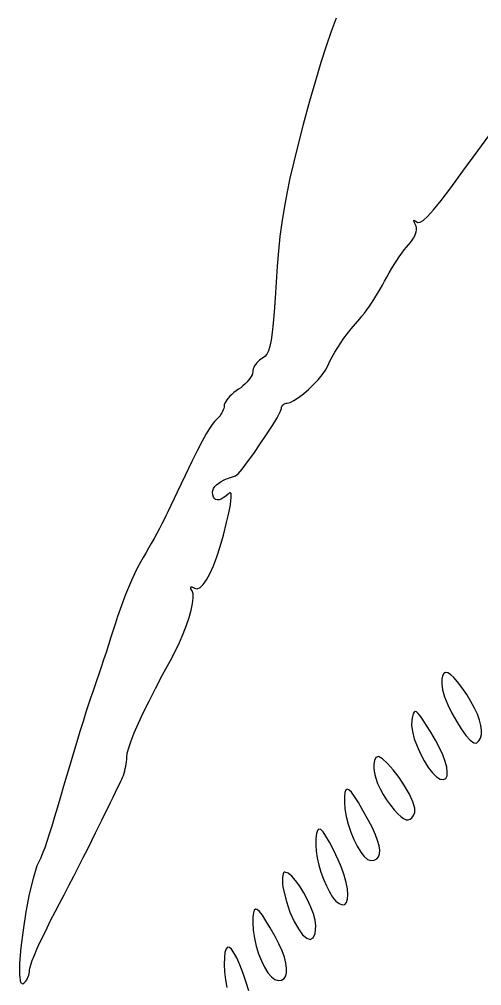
# Model space of a CAD drawing. Header units: millimetres. Extents: x 0 to 1242, y -2208 to 0.
# Drawn here: x 419.2 to 500, y -1981.9 to -1812.9 of the extents above; entities that cross this region are included whole.
import ezdxf

# ---------------------------------------------------------------- set-up
doc = ezdxf.new("R2010")
doc.units = ezdxf.units.MM
doc.layers.get('0').update_dxf_attribs({"linetype": 'CONTINUOUS'})

msp = doc.modelspace()

# ---------------------------------------------------------------- linework, layer by layer
for p, q in [((474.579104, -1812.69744), (473.700875, -1815.002125)), ((473.700875, -1815.002125), (472.814696, -1817.55752)), ((472.814696, -1817.55752), (471.902693, -1820.412915)), ((471.902693, -1820.412915), (470.946992, -1823.6176)), ((470.946992, -1823.6176), (469.929719, -1827.220865)), ((469.929719, -1827.220865), (468.833, -1831.272)), ((468.833, -1831.272), (467.936587, -1834.70403)), ((499.337435, -1835.878363), (502.506, -1831.5)), ((467.936587, -1834.70403), (467.162136, -1837.82292)), ((496.71724, -1839.468944), (499.337435, -1835.878363)), ((467.162136, -1837.82292), (466.499129, -1840.68987)), ((494.586765, -1842.341481), (496.71724, -1839.468944)), ((466.499129, -1840.68987), (465.937048, -1843.36608)), ((465.937048, -1843.36608), (465.465375, -1845.91275)), ((492.88736, -1844.565712), (494.586765, -1842.341481)), ((491.560375, -1846.211375), (492.88736, -1844.565712)), ((465.465375, -1845.91275), (465.073592, -1848.39108)), ((490.54716, -1847.348208), (491.560375, -1846.211375)), ((465.073592, -1848.39108), (464.751181, -1850.86227)), ((488.133125, -1848.09525), (488.147432, -1848.044528)), ((488.144288, -1848.179392), (488.133125, -1848.09525)), ((488.180939, -1848.295646), (488.144288, -1848.179392)), ((488.147432, -1848.044528), (488.187191, -1848.028534)), ((488.243096, -1848.442704), (488.180939, -1848.295646)), ((488.187191, -1848.028534), (488.252384, -1848.048576)), ((488.330777, -1848.619258), (488.243096, -1848.442704)), ((488.252384, -1848.048576), (488.342993, -1848.105962)), ((488.444, -1848.824), (488.330777, -1848.619258)), ((488.342993, -1848.105962), (488.459, -1848.202)), ((488.553831, -1849.080274), (488.444, -1848.824)), ((488.459, -1848.202), (488.803635, -1848.403107)), ((488.803635, -1848.403107), (489.22744, -1848.374336)), ((489.22744, -1848.374336), (489.789065, -1848.045949)), ((489.789065, -1848.045949), (490.54716, -1847.348208)), ((488.292296, -1850.755184), (488.447875, -1850.38125)), ((488.447875, -1850.38125), (488.553264, -1850.022736)), ((488.553264, -1850.022736), (488.607017, -1849.683698)), ((488.607688, -1849.368192), (488.553831, -1849.080274)), ((488.607017, -1849.683698), (488.607688, -1849.368192)), ((464.751181, -1850.86227), (464.487624, -1853.38752)), ((487.197, -1852.324), (487.538879, -1851.928946)), ((487.538879, -1851.928946), (487.836352, -1851.533088)), ((487.836352, -1851.533088), (488.087973, -1851.140482)), ((488.087973, -1851.140482), (488.292296, -1850.755184)), ((464.487624, -1853.38752), (464.272403, -1856.02803)), ((485.594952, -1854.413328), (486.033876, -1853.788534)), ((486.033876, -1853.788534), (486.453024, -1853.223176)), ((486.453024, -1853.223176), (486.843648, -1852.730562)), ((486.843648, -1852.730562), (487.197, -1852.324)), ((484.692768, -1855.787992), (485.145, -1855.08425)), ((485.145, -1855.08425), (485.594952, -1854.413328)), ((464.272403, -1856.02803), (464.095, -1858.845)), ((483.409872, -1857.963058), (483.816456, -1857.240704)), ((483.816456, -1857.240704), (484.247004, -1856.511246)), ((484.247004, -1856.511246), (484.692768, -1855.787992)), ((464.095, -1858.845), (463.929585, -1861.658308)), ((482.659732, -1859.370534), (483.036, -1858.665)), ((483.036, -1858.665), (483.409872, -1857.963058)), ((481.804584, -1860.849318), (482.246216, -1860.103272)), ((482.246216, -1860.103272), (482.659732, -1859.370534)), ((463.929585, -1861.658308), (463.76552, -1864.043624)), ((480.402312, -1863.028344), (480.8735, -1862.32575)), ((480.8735, -1862.32575), (481.343968, -1861.594776)), ((481.343968, -1861.594776), (481.804584, -1860.849318)), ((463.76552, -1864.043624), (463.596175, -1866.037836)), ((479.494304, -1864.292808), (479.939536, -1863.688662)), ((479.939536, -1863.688662), (480.402312, -1863.028344)), ((477.931465, -1866.145362), (478.693, -1865.277)), ((478.693, -1865.277), (479.075748, -1864.826886)), ((479.075748, -1864.826886), (479.494304, -1864.292808)), ((463.596175, -1866.037836), (463.41492, -1867.677832)), ((476.556715, -1867.831974), (477.22, -1866.996096)), ((477.22, -1866.996096), (477.931465, -1866.145362)), ((463.215125, -1869.0005), (462.99016, -1870.042728)), ((463.41492, -1867.677832), (463.215125, -1869.0005)), ((475.367125, -1869.47025), (475.93972, -1868.655768)), ((475.93972, -1868.655768), (476.556715, -1867.831974)), ((462.99016, -1870.042728), (462.733395, -1870.841404)), ((474.347575, -1871.082366), (474.83704, -1870.278192)), ((474.83704, -1870.278192), (475.367125, -1869.47025)), ((461.430298, -1872.318076), (461.168384, -1872.518968)), ((461.706, -1872.145), (461.430298, -1872.318076)), ((462.097945, -1871.855652), (461.706, -1872.145)), ((462.4382, -1871.433416), (462.097945, -1871.855652)), ((462.733395, -1870.841404), (462.4382, -1871.433416)), ((473.482945, -1872.690498), (473.89684, -1871.885544)), ((473.89684, -1871.885544), (474.347575, -1871.082366)), ((460.087376, -1874.028232), (460.022442, -1874.283724)), ((460.191214, -1873.765528), (460.087376, -1874.028232)), ((460.330368, -1873.500616), (460.191214, -1873.765528)), ((460.50125, -1873.2385), (460.330368, -1873.500616)), ((460.700272, -1872.984184), (460.50125, -1873.2385)), ((460.923846, -1872.742672), (460.700272, -1872.984184)), ((461.168384, -1872.518968), (460.923846, -1872.742672)), ((472.697531, -1874.237498), (473.104, -1873.5)), ((473.104, -1873.5), (473.482945, -1872.690498)), ((459.516, -1875.685512), (459.265625, -1876.016)), ((459.719875, -1875.364936), (459.516, -1875.685512)), ((459.872, -1875.060704), (459.719875, -1875.364936)), ((459.967125, -1874.779248), (459.872, -1875.060704)), ((460, -1874.527), (459.967125, -1874.779248)), ((460.022442, -1874.283724), (460, -1874.527)), ((471.399157, -1875.912126), (472.115808, -1875.053824)), ((472.115808, -1875.053824), (472.697531, -1874.237498)), ((457.904125, -1877.308432), (457.5, -1877.592)), ((458.288, -1877.002616), (457.904125, -1877.308432)), ((458.646375, -1876.680984), (458.288, -1877.002616)), ((458.974, -1876.349968), (458.646375, -1876.680984)), ((459.265625, -1876.016), (458.974, -1876.349968)), ((469.722375, -1877.60725), (470.587904, -1876.775552)), ((470.587904, -1876.775552), (471.399157, -1875.912126)), ((455.734375, -1879.11975), (455.484, -1879.431096)), ((456.026, -1878.802224), (455.734375, -1879.11975)), ((456.353625, -1878.484602), (456.026, -1878.802224)), ((456.712, -1878.172968), (456.353625, -1878.484602)), ((457.095875, -1877.873406), (456.712, -1878.172968)), ((457.5, -1877.592), (457.095875, -1877.873406)), ((467.203392, -1879.543456), (467.989793, -1879.028054)), ((467.989793, -1879.028054), (468.842896, -1878.370368)), ((468.842896, -1878.370368), (469.722375, -1877.60725)), ((454.932184, -1880.947064), (454.851581, -1881.194901)), ((454.982583, -1880.711443), (454.932184, -1880.947064)), ((455, -1880.493), (454.982583, -1880.711443)), ((455.032875, -1880.267214), (455, -1880.493)), ((455.128, -1880.010912), (455.032875, -1880.267214)), ((455.280125, -1879.730178), (455.128, -1880.010912)), ((455.484, -1879.431096), (455.280125, -1879.730178)), ((465, -1880.956), (465.013061, -1880.801414)), ((465.013061, -1880.801414), (465.050848, -1880.654592)), ((465.050848, -1880.654592), (465.111267, -1880.517538)), ((465.111267, -1880.517538), (465.192224, -1880.392256)), ((465.192224, -1880.392256), (465.291625, -1880.28075)), ((465.291625, -1880.28075), (465.407376, -1880.185024)), ((465.407376, -1880.185024), (465.537383, -1880.107082)), ((465.537383, -1880.107082), (465.679552, -1880.048928)), ((465.679552, -1880.048928), (465.831789, -1880.012566)), ((465.831789, -1880.012566), (465.992, -1880)), ((465.992, -1880), (466.524019, -1879.879722)), ((466.524019, -1879.879722), (467.203392, -1879.543456)), ((454.092736, -1882.443656), (453.889247, -1882.660587)), ((454.282689, -1882.209169), (454.092736, -1882.443656)), ((454.456328, -1881.962088), (454.282689, -1882.209169)), ((454.610875, -1881.707375), (454.456328, -1881.962088)), ((454.743552, -1881.449992), (454.610875, -1881.707375)), ((454.851581, -1881.194901), (454.743552, -1881.449992)), ((463.430382, -1883.912842), (464.248448, -1882.554048)), ((464.248448, -1882.554048), (464.798626, -1881.528686)), ((464.798626, -1881.528686), (465, -1880.956)), ((452.900768, -1883.719424), (452.427627, -1884.429451)), ((453.308281, -1883.210373), (452.900768, -1883.719424)), ((453.675, -1882.855), (453.308281, -1883.210373)), ((453.889247, -1882.660587), (453.675, -1882.855)), ((462.425344, -1885.485824), (463.430382, -1883.912842)), ((451.864024, -1885.387752), (451.185125, -1886.641625)), ((452.427627, -1884.429451), (451.864024, -1885.387752)), ((461.31425, -1887.15375), (462.425344, -1885.485824)), ((451.185125, -1886.641625), (450.366096, -1888.238368)), ((460.178016, -1888.797376), (461.31425, -1887.15375)), ((450.366096, -1888.238368), (449.382103, -1890.225279)), ((459.097558, -1890.297458), (460.178016, -1888.797376)), ((449.382103, -1890.225279), (448.208312, -1892.649656)), ((458.153792, -1891.534752), (459.097558, -1890.297458)), ((448.208312, -1892.649656), (446.819889, -1895.558797)), ((456.277584, -1892.947338), (457, -1892.744)), ((457, -1892.744), (457.427634, -1892.390014)), ((457.427634, -1892.390014), (458.153792, -1891.534752)), ((453.389232, -1894.596354), (453.684544, -1894.280408)), ((453.684544, -1894.280408), (454.058, -1893.97825)), ((454.058, -1893.97825), (454.506816, -1893.691872)), ((454.506816, -1893.691872), (455.028208, -1893.423266)), ((455.028208, -1893.423266), (455.619392, -1893.174424)), ((455.619392, -1893.174424), (456.277584, -1892.947338)), ((446.819889, -1895.558797), (445.192, -1899)), ((453, -1895.607), (453.044176, -1895.261642)), ((453.03501, -1896.066464), (453, -1895.607)), ((453.13668, -1896.430552), (453.03501, -1896.066464)), ((453.044176, -1895.261642), (453.174848, -1894.924096)), ((453.174848, -1894.924096), (453.389232, -1894.596354)), ((455.745, -1895.855), (455.29149, -1896.270336)), ((455.951628, -1895.694485), (455.745, -1895.855)), ((456.105864, -1895.6792), (455.951628, -1895.694485)), ((456.207636, -1895.810135), (456.105864, -1895.6792)), ((456.256872, -1896.08828), (456.207636, -1895.810135)), ((456.2535, -1896.514625), (456.256872, -1896.08828)), ((453.29997, -1896.698808), (453.13668, -1896.430552)), ((453.51984, -1896.870776), (453.29997, -1896.698808)), ((453.79125, -1896.946), (453.51984, -1896.870776)), ((454.10916, -1896.924024), (453.79125, -1896.946)), ((454.46853, -1896.804392), (454.10916, -1896.924024)), ((454.86432, -1896.586648), (454.46853, -1896.804392)), ((455.29149, -1896.270336), (454.86432, -1896.586648)), ((455.927016, -1898.69276), (456.088644, -1897.815875)), ((456.088644, -1897.815875), (456.197448, -1897.09016)), ((456.197448, -1897.09016), (456.2535, -1896.514625)), ((445.192, -1899), (444.889527, -1899.62495)), ((455.712492, -1899.721805), (455.927016, -1898.69276)), ((444.133249, -1901.10915), (443.697648, -1901.9348)), ((444.533576, -1900.3336), (444.133249, -1901.10915)), ((444.889527, -1899.62495), (444.533576, -1900.3336)), ((454.897522, -1903.094752), (455.445, -1900.904)), ((455.445, -1900.904), (455.712492, -1899.721805)), ((443.235875, -1902.79375), (442.757032, -1903.6692)), ((443.697648, -1901.9348), (443.235875, -1902.79375)), ((442.270221, -1904.54435), (441.784544, -1905.4024)), ((442.757032, -1903.6692), (442.270221, -1904.54435)), ((454.322936, -1905.101136), (454.897522, -1903.094752)), ((441.309103, -1906.22655), (440.853, -1907)), ((441.784544, -1905.4024), (441.309103, -1906.22655)), ((453.730014, -1906.905344), (454.322936, -1905.101136)), ((440.389907, -1907.819475), (439.894816, -1908.7768)), ((440.853, -1907), (440.389907, -1907.819475)), ((453.127528, -1908.489568), (453.730014, -1906.905344)), ((439.894816, -1908.7768), (439.377909, -1909.847825)), ((452.52425, -1909.836), (453.127528, -1908.489568)), ((438.849368, -1911.0084), (438.319375, -1912.234375)), ((439.377909, -1909.847825), (438.849368, -1911.0084)), ((451.350406, -1911.744256), (451.928952, -1910.926832)), ((451.928952, -1910.926832), (452.52425, -1909.836)), ((438.319375, -1912.234375), (437.798112, -1913.5016)), ((449.164, -1912.259848), (449.1885, -1912.19375)), ((449.17328, -1912.359114), (449.164, -1912.259848)), ((449.21676, -1912.491056), (449.17328, -1912.359114)), ((449.1885, -1912.19375), (449.24636, -1912.161312)), ((449.29486, -1912.655182), (449.21676, -1912.491056)), ((449.24636, -1912.161312), (449.33716, -1912.163026)), ((449.408, -1912.851), (449.29486, -1912.655182)), ((449.33716, -1912.163026), (449.46048, -1912.199384)), ((449.576689, -1913.372153), (449.408, -1912.851)), ((449.46048, -1912.199384), (449.6159, -1912.270878)), ((449.6159, -1912.270878), (449.803, -1912.378)), ((449.803, -1912.378), (450.278658, -1912.487648)), ((450.278658, -1912.487648), (450.797384, -1912.270464)), ((450.797384, -1912.270464), (451.350406, -1911.744256)), ((437.798112, -1913.5016), (437.295761, -1914.785925)), ((449.486183, -1915.078851), (449.599752, -1914.124384)), ((449.599752, -1914.124384), (449.576689, -1913.372153)), ((436.822504, -1916.0632), (436.388523, -1917.309275)), ((437.295761, -1914.785925), (436.822504, -1916.0632)), ((448.885125, -1917.479125), (449.244976, -1916.206712)), ((449.244976, -1916.206712), (449.486183, -1915.078851)), ((436.388523, -1917.309275), (436.004, -1918.5)), ((448.415624, -1918.867248), (448.885125, -1917.479125)), ((435.630984, -1919.6973), (435.230872, -1920.9624)), ((436.004, -1918.5), (435.630984, -1919.6973)), ((447.845467, -1920.342239), (448.415624, -1918.867248)), ((435.230872, -1920.9624), (434.811968, -1922.2701)), ((447.183648, -1921.875256), (447.845467, -1920.342239)), ((434.811968, -1922.2701), (434.382576, -1923.5952)), ((446.439161, -1923.437457), (447.183648, -1921.875256)), ((434.382576, -1923.5952), (433.951, -1924.9125)), ((445.621, -1925), (446.439161, -1923.437457)), ((433.525544, -1926.1968), (433.114512, -1927.4229)), ((433.951, -1924.9125), (433.525544, -1926.1968)), ((444.256035, -1927.522071), (445.621, -1925)), ((433.114512, -1927.4229), (432.726208, -1928.5656)), ((443.00864, -1929.896968), (444.256035, -1927.522071)), ((493.171544, -1927.685848), (493.042788, -1928.309321)), ((493.386856, -1927.291827), (493.171544, -1927.685848)), ((493.689312, -1927.127504), (493.386856, -1927.291827)), ((494.0795, -1927.193125), (493.689312, -1927.127504)), ((494.558008, -1927.488936), (494.0795, -1927.193125)), ((495.125424, -1928.015183), (494.558008, -1927.488936)), ((495.782336, -1928.772112), (495.125424, -1928.015183)), ((432.368936, -1929.5997), (432.051, -1930.5)), ((432.726208, -1928.5656), (432.368936, -1929.5997)), ((441.884965, -1932.111017), (443.00864, -1929.896968)), ((493.042788, -1928.309321), (493, -1929.162)), ((493, -1929.162), (493.136655, -1930.157803)), ((493, -1929.162), (493, -1929.162)), ((496.529332, -1929.759969), (495.782336, -1928.772112)), ((497.367, -1930.979), (496.529332, -1929.759969)), ((431.717889, -1931.459475), (431.317272, -1932.6648)), ((432.051, -1930.5), (431.717889, -1931.459475)), ((493.136655, -1930.157803), (493.5128, -1931.391464)), ((493.5128, -1931.391464), (494.077705, -1932.776661)), ((498.11451, -1932.178348), (497.367, -1930.979)), ((431.317272, -1932.6648), (430.859823, -1934.081325)), ((440.89116, -1934.150544), (441.884965, -1932.111017)), ((494.077705, -1932.776661), (494.78064, -1934.227072)), ((498.73872, -1933.326024), (498.11451, -1932.178348)), ((499.23765, -1934.412176), (498.73872, -1933.326024)), ((430.859823, -1934.081325), (430.356216, -1935.6744)), ((440.033375, -1936.001875), (440.89116, -1934.150544)), ((487.894875, -1934.820303), (487.767, -1935.438)), ((488.02488, -1934.358864), (487.894875, -1934.820303)), ((488.173485, -1934.063961), (488.02488, -1934.358864)), ((488.35716, -1933.945872), (488.173485, -1934.063961)), ((488.592375, -1934.014875), (488.35716, -1933.945872)), ((488.8956, -1934.281248), (488.592375, -1934.014875)), ((489.283305, -1934.755269), (488.8956, -1934.281248)), ((489.77196, -1935.447216), (489.283305, -1934.755269)), ((494.78064, -1934.227072), (495.570875, -1935.656375)), ((499.60932, -1935.426952), (499.23765, -1934.412176)), ((430.356216, -1935.6744), (429.817125, -1937.409375)), ((439.31776, -1937.651336), (440.033375, -1936.001875)), ((487.767, -1935.438), (487.726974, -1936.349146)), ((487.726974, -1936.349146), (487.888752, -1937.457248)), ((487.767, -1935.438), (487.767, -1935.438)), ((490.378035, -1936.367367), (489.77196, -1935.447216)), ((491.118, -1937.526), (490.378035, -1936.367367)), ((495.570875, -1935.656375), (496.39768, -1936.978248)), ((499.85175, -1936.3605), (499.60932, -1935.426952)), ((499.96296, -1937.202968), (499.85175, -1936.3605)), ((429.817125, -1937.409375), (429.253224, -1939.2516)), ((438.750465, -1939.085253), (439.31776, -1937.651336)), ((487.888752, -1937.457248), (488.221518, -1938.698502)), ((491.950152, -1938.922435), (491.118, -1937.526)), ((496.39768, -1936.978248), (497.210325, -1938.106369)), ((497.210325, -1938.106369), (497.95808, -1938.954416)), ((499.7838, -1938.575256), (499.94097, -1937.944504)), ((499.94097, -1937.944504), (499.96296, -1937.202968)), ((429.253224, -1939.2516), (428.675187, -1941.166425)), ((438.33764, -1940.289952), (438.750465, -1939.085253)), ((488.221518, -1938.698502), (488.694456, -1940.009104)), ((488.694456, -1940.009104), (489.27675, -1941.32525)), ((492.647856, -1940.26304), (491.950152, -1938.922435)), ((497.95808, -1938.954416), (498.590215, -1939.436067)), ((498.590215, -1939.436067), (499.056, -1939.465)), ((499.056, -1939.465), (499.48947, -1939.085372)), ((499.48947, -1939.085372), (499.7838, -1938.575256)), ((428.675187, -1941.166425), (428.093688, -1943.1192)), ((438, -1941.957), (438.085435, -1941.251759)), ((438.085435, -1941.251759), (438.33764, -1940.289952)), ((489.27675, -1941.32525), (489.937584, -1942.583136)), ((493.205784, -1941.520965), (492.647856, -1940.26304)), ((493.618608, -1942.66936), (493.205784, -1941.520965)), ((428.093688, -1943.1192), (427.519401, -1945.075275)), ((437.833152, -1943.514072), (437.903421, -1943.101116)), ((437.903421, -1943.101116), (437.955864, -1942.698624)), ((437.955864, -1942.698624), (437.988663, -1942.314588)), ((437.988663, -1942.314588), (438, -1941.957)), ((481.161016, -1943.167888), (481.160224, -1943.909697)), ((481.279072, -1942.515911), (481.161016, -1943.167888)), ((481.519, -1941.969), (481.279072, -1942.515911)), ((481.960132, -1941.814106), (481.519, -1941.969)), ((481.519, -1941.969), (481.519, -1941.969)), ((482.661256, -1942.199248), (481.960132, -1941.814106)), ((483.544864, -1943.014962), (482.661256, -1942.199248)), ((484.533448, -1944.151784), (483.544864, -1943.014962)), ((489.937584, -1942.583136), (490.646142, -1943.718958)), ((493.881, -1943.681375), (493.618608, -1942.66936)), ((427.519401, -1945.075275), (426.963, -1947)), ((437.278047, -1945.456092), (437.410176, -1945.110696)), ((437.410176, -1945.110696), (437.533569, -1944.735804)), ((437.533569, -1944.735804), (437.646408, -1944.339408)), ((437.646408, -1944.339408), (437.746875, -1943.9295)), ((437.746875, -1943.9295), (437.833152, -1943.514072)), ((481.160224, -1943.909697), (481.272088, -1944.726104)), ((481.272088, -1944.726104), (481.492, -1945.601875)), ((485.5495, -1945.50025), (484.533448, -1944.151784)), ((490.646142, -1943.718958), (491.371608, -1944.668912)), ((491.371608, -1944.668912), (492.083166, -1945.369194)), ((493.987632, -1944.53016), (493.881, -1943.681375)), ((493.933176, -1945.188865), (493.987632, -1944.53016)), ((436.389939, -1947.288456), (436.705656, -1946.644064)), ((436.705656, -1946.644064), (436.958157, -1946.130148)), ((436.958157, -1946.130148), (437.139, -1945.764)), ((437.139, -1945.764), (437.278047, -1945.456092)), ((481.492, -1945.601875), (481.815352, -1946.521776)), ((481.815352, -1946.521776), (482.237536, -1947.470573)), ((486.515512, -1946.950896), (485.5495, -1945.50025)), ((492.083166, -1945.369194), (492.75, -1945.756)), ((492.75, -1945.756), (493.319688, -1945.828635)), ((493.319688, -1945.828635), (493.712304, -1945.63064)), ((493.712304, -1945.63064), (493.933176, -1945.188865)), ((426.963, -1947), (426.421066, -1948.872125)), ((435.602625, -1948.8995), (436.019448, -1948.046032)), ((436.019448, -1948.046032), (436.389939, -1947.288456)), ((476.105896, -1948.083744), (476.024517, -1948.792833)), ((476.255879, -1947.647751), (476.105896, -1948.083744)), ((476.486208, -1947.493872), (476.255879, -1947.647751)), ((476.808625, -1947.631125), (476.486208, -1947.493872)), ((477.234872, -1948.068528), (476.808625, -1947.631125)), ((477.776691, -1948.815099), (477.234872, -1948.068528)), ((482.237536, -1947.470573), (482.753944, -1948.433032)), ((482.753944, -1948.433032), (483.359968, -1949.393919)), ((487.353976, -1948.394258), (486.515512, -1946.950896)), ((487.987384, -1949.720872), (487.353976, -1948.394258)), ((426.421066, -1948.872125), (425.888648, -1950.676)), ((434.663751, -1950.824944), (435.147912, -1949.831568)), ((435.147912, -1949.831568), (435.602625, -1948.8995)), ((476.024517, -1948.792833), (476, -1949.766)), ((476, -1949.766), (476.082551, -1950.979354)), ((476, -1949.766), (476, -1949.766)), ((478.445824, -1949.879856), (477.776691, -1948.815099)), ((479.254013, -1951.271817), (478.445824, -1949.879856)), ((483.359968, -1949.393919), (484.051, -1950.338)), ((488.338228, -1950.821274), (487.987384, -1949.720872)), ((425.888648, -1950.676), (425.374122, -1952.385375)), ((433.640853, -1952.926452), (434.158584, -1951.862336)), ((434.158584, -1951.862336), (434.663751, -1950.824944)), ((476.082551, -1950.979354), (476.313968, -1952.294912)), ((480.213, -1953), (479.254013, -1951.271817)), ((484.051, -1950.338), (484.721071, -1951.155728)), ((484.721071, -1951.155728), (485.323048, -1951.815344)), ((485.323048, -1951.815344), (485.862277, -1952.318396)), ((488.079319, -1952.135552), (488.329, -1951.586)), ((488.329, -1951.586), (488.338228, -1950.821274)), ((425.374122, -1952.385375), (424.885864, -1953.974)), ((433.119, -1954), (433.640853, -1952.926452)), ((476.313968, -1952.294912), (476.669897, -1953.658518)), ((480.890144, -1954.30408), (480.213, -1953)), ((485.862277, -1952.318396), (486.344104, -1952.666432)), ((486.344104, -1952.666432), (486.773875, -1952.861)), ((486.773875, -1952.861), (487.156936, -1952.903648)), ((487.156936, -1952.903648), (487.498633, -1952.795924)), ((487.498633, -1952.795924), (487.804312, -1952.539376)), ((487.804312, -1952.539376), (488.079319, -1952.135552)), ((424.885864, -1953.974), (424.43225, -1955.415625)), ((431.894568, -1956.48388), (432.549816, -1955.16247)), ((432.549816, -1955.16247), (433.119, -1954)), ((471.128048, -1955.288504), (471.031096, -1956.136078)), ((471.296352, -1954.747866), (471.128048, -1955.288504)), ((471.541504, -1954.517752), (471.296352, -1954.747866)), ((471.869, -1954.60175), (471.541504, -1954.517752)), ((472.284336, -1955.003448), (471.869, -1954.60175)), ((472.793008, -1955.726434), (472.284336, -1955.003448)), ((476.669897, -1953.658518), (477.125984, -1955.016016)), ((477.125984, -1955.016016), (477.657875, -1956.31325)), ((481.425712, -1955.47904), (480.890144, -1954.30408)), ((424.021656, -1956.684), (423.662458, -1957.752875)), ((424.43225, -1955.415625), (424.021656, -1956.684)), ((431.169312, -1957.93273), (431.894568, -1956.48388)), ((471.031096, -1956.136078), (471, -1957.287)), ((473.400512, -1956.774296), (472.793008, -1955.726434)), ((474.112344, -1958.150622), (473.400512, -1956.774296)), ((477.657875, -1956.31325), (478.241216, -1957.496064)), ((481.819608, -1956.52296), (481.425712, -1955.47904)), ((482.071736, -1957.43392), (481.819608, -1956.52296)), ((423.363032, -1958.596), (423.131754, -1959.187125)), ((423.662458, -1957.752875), (423.363032, -1958.596)), ((430.390104, -1959.47752), (431.169312, -1957.93273)), ((471, -1957.287), (471.065711, -1958.370318)), ((471, -1957.287), (471, -1957.287)), ((471.065711, -1958.370318), (471.251728, -1959.552864)), ((474.934, -1959.859), (474.112344, -1958.150622)), ((478.241216, -1957.496064), (478.851653, -1958.510302)), ((478.851653, -1958.510302), (479.464832, -1959.301808)), ((482.182, -1958.21), (482.071736, -1957.43392)), ((482.150304, -1958.84928), (482.182, -1958.21)), ((422.977, -1959.5), (422.30668, -1960.922337)), ((423.131754, -1959.187125), (422.977, -1959.5)), ((429.573, -1961.08675), (430.390104, -1959.47752)), ((471.251728, -1959.552864), (471.541377, -1960.792626)), ((475.526678, -1961.244225), (474.934, -1959.859)), ((479.464832, -1959.301808), (480.056399, -1959.816426)), ((480.056399, -1959.816426), (480.602, -1960)), ((480.602, -1960), (481.202496, -1959.92712)), ((481.202496, -1959.92712), (481.660648, -1959.70976)), ((481.660648, -1959.70976), (481.976552, -1959.34984)), ((481.976552, -1959.34984), (482.150304, -1958.84928)), ((422.30668, -1960.922337), (421.62952, -1963.130416)), ((428.734056, -1962.72892), (429.573, -1961.08675)), ((465.491798, -1962.046684), (465.381144, -1962.163792)), ((465.625, -1962.007), (465.491798, -1962.046684)), ((466.167216, -1962.197099), (465.625, -1962.007)), ((471.541377, -1960.792626), (471.917984, -1962.047592)), ((471.917984, -1962.047592), (472.364875, -1963.27575)), ((475.992144, -1962.57728), (475.526678, -1961.244225)), ((421.62952, -1963.130416), (420.97792, -1965.895139)), ((427.889328, -1964.37253), (428.734056, -1962.72892)), ((465.18975, -1962.9145), (465.174568, -1963.276144)), ((465.174568, -1963.276144), (465.184574, -1963.682632)), ((465.184574, -1963.682632), (465.220296, -1964.127448)), ((465.229592, -1962.604216), (465.18975, -1962.9145)), ((465.293566, -1962.351808), (465.229592, -1962.604216)), ((465.381144, -1962.163792), (465.293566, -1962.351808)), ((466.803008, -1962.718872), (466.167216, -1962.197099)), ((467.496892, -1963.510333), (466.803008, -1962.718872)), ((468.213384, -1964.509496), (467.496892, -1963.510333)), ((472.364875, -1963.27575), (472.865376, -1964.435088)), ((476.329846, -1963.826335), (475.992144, -1962.57728)), ((427.054872, -1965.98608), (427.889328, -1964.37253)), ((465.220296, -1964.127448), (465.282262, -1964.604076)), ((465.282262, -1964.604076), (465.371, -1965.106)), ((465.371, -1965.106), (465.873429, -1967.155217)), ((465.371, -1965.106), (465.371, -1965.106)), ((468.917, -1965.654375), (468.213384, -1964.509496)), ((472.865376, -1964.435088), (473.402813, -1965.483594)), ((476.539232, -1964.95956), (476.329846, -1963.826335)), ((476.61975, -1965.945125), (476.539232, -1964.95956)), ((420.97792, -1965.895139), (420.38428, -1968.987408)), ((426.246744, -1967.53807), (427.054872, -1965.98608)), ((469.572256, -1966.882984), (468.917, -1965.654375)), ((470.143668, -1968.133337), (469.572256, -1966.882984)), ((473.402813, -1965.483594), (473.960512, -1966.379256)), ((473.960512, -1966.379256), (474.521799, -1967.080062)), ((474.521799, -1967.080062), (475.07, -1967.544)), ((476.391974, -1967.345955), (476.570848, -1966.7512)), ((476.570848, -1966.7512), (476.61975, -1965.945125)), ((425.481, -1968.997), (426.246744, -1967.53807)), ((460.255717, -1968.683457), (460.107568, -1969.140288)), ((460.478944, -1968.493584), (460.255717, -1968.683457)), ((460.786375, -1968.576375), (460.478944, -1968.493584)), ((461.187136, -1968.937536), (460.786375, -1968.576375)), ((465.873429, -1967.155217), (466.501312, -1969.013976)), ((470.595752, -1969.343448), (470.143668, -1968.133337)), ((475.07, -1967.544), (475.642102, -1967.774185)), ((475.642102, -1967.774185), (476.082576, -1967.69756)), ((476.082576, -1967.69756), (476.391974, -1967.345955)), ((420.38428, -1968.987408), (419.881, -1972.178125)), ((424.068416, -1971.762304), (424.756537, -1970.392993)), ((424.756537, -1970.392993), (425.481, -1968.997)), ((460.025371, -1969.858371), (460, -1970.832)), ((460.107568, -1969.140288), (460.025371, -1969.858371)), ((461.690353, -1969.582773), (461.187136, -1968.937536)), ((462.305152, -1970.517792), (461.690353, -1969.582773)), ((466.501312, -1969.013976), (467.212643, -1970.635339)), ((470.893024, -1970.451331), (470.595752, -1969.343448)), ((471, -1971.395), (470.893024, -1970.451331)), ((419.881, -1972.178125), (419.50048, -1975.238192)), ((423.426039, -1973.083531), (424.068416, -1971.762304)), ((460, -1970.832), (460.073002, -1972.177399)), ((460, -1970.832), (460, -1970.832)), ((460.073002, -1972.177399), (460.279336, -1973.565632)), ((463.040659, -1971.748299), (462.305152, -1970.517792)), ((463.906, -1973.28), (463.040659, -1971.748299)), ((467.212643, -1970.635339), (467.965416, -1971.972368)), ((467.965416, -1971.972368), (468.717625, -1972.978125)), ((470.880701, -1972.749673), (471, -1971.395)), ((422.838808, -1974.335272), (423.426039, -1973.083531)), ((460.279336, -1973.565632), (460.599994, -1974.953253)), ((464.583352, -1974.585772), (463.906, -1973.28)), ((468.717625, -1972.978125), (469.427264, -1973.605672)), ((469.427264, -1973.605672), (470.052327, -1973.808071)), ((470.052327, -1973.808071), (470.550808, -1973.538384)), ((470.550808, -1973.538384), (470.880701, -1972.749673)), ((419.50048, -1975.238192), (419.27512, -1977.938511)), ((421.867392, -1976.544688), (422.316125, -1975.496125)), ((422.316125, -1975.496125), (422.838808, -1974.335272)), ((455.34236, -1975.470081), (455.155, -1976.064784)), ((455.59728, -1975.180952), (455.34236, -1975.470081)), ((455.9155, -1975.195375), (455.59728, -1975.180952)), ((456.29276, -1975.511328), (455.9155, -1975.195375)), ((456.7248, -1976.126789), (456.29276, -1975.511328)), ((460.599994, -1974.953253), (461.015968, -1976.296816)), ((465.124456, -1975.804736), (464.583352, -1974.585772)), ((421.502011, -1977.459559), (421.867392, -1976.544688)), ((455.03946, -1976.967083), (455, -1978.179)), ((455.155, -1976.064784), (455.03946, -1976.967083)), ((457.20736, -1977.039736), (456.7248, -1976.126789)), ((457.73618, -1978.248147), (457.20736, -1977.039736)), ((461.015968, -1976.296816), (461.50825, -1977.552875)), ((465.528484, -1976.924964), (465.124456, -1975.804736)), ((465.794608, -1977.934528), (465.528484, -1976.924964)), ((419.27512, -1977.938511), (419.23732, -1980.049984)), ((421, -1979.188), (421.058913, -1978.802617)), ((421.058913, -1978.802617), (421.229384, -1978.219336)), ((421.229384, -1978.219336), (421.502011, -1977.459559)), ((455, -1978.179), (455.060212, -1979.490869)), ((455, -1978.179), (455, -1978.179)), ((458.307, -1979.75), (457.73618, -1978.248147)), ((461.50825, -1977.552875), (462.057832, -1978.677984)), ((462.057832, -1978.677984), (462.645706, -1979.628697)), ((465.922, -1978.8215), (465.794608, -1977.934528)), ((465.909832, -1979.573952), (465.922, -1978.8215)), ((419.23732, -1980.049984), (419.41948, -1981.343513)), ((420.529552, -1980.844864), (420.66325, -1980.592625)), ((420.66325, -1980.592625), (420.778048, -1980.324096)), ((420.778048, -1980.324096), (420.871534, -1980.044323)), ((420.871534, -1980.044323), (420.941296, -1979.758352)), ((420.941296, -1979.758352), (420.984922, -1979.471229)), ((420.984922, -1979.471229), (421, -1979.188)), ((455.060212, -1979.490869), (455.230536, -1980.838912)), ((458.859895, -1981.359539), (458.307, -1979.75)), ((462.645706, -1979.628697), (463.252864, -1980.361568)), ((463.252864, -1980.361568), (463.860298, -1980.833151)), ((465.027688, -1980.904908), (465.463504, -1980.627584)), ((465.463504, -1980.627584), (465.757276, -1980.179956)), ((465.757276, -1980.179956), (465.909832, -1979.573952)), ((419.41948, -1981.343513), (419.854, -1981.59)), ((419.854, -1981.59), (420.039178, -1981.453381)), ((420.039178, -1981.453381), (420.215104, -1981.280288)), ((420.215104, -1981.280288), (420.379366, -1981.075767)), ((420.379366, -1981.075767), (420.529552, -1980.844864)), ((455.230536, -1980.838912), (455.495504, -1982.182083)), ((459.29828, -1982.786432), (458.859895, -1981.359539)), ((463.860298, -1980.833151), (464.449, -1981)), ((464.449, -1981), (465.027688, -1980.904908))]:
    msp.add_line(p, q)

doc.saveas('drawing.dxf')
